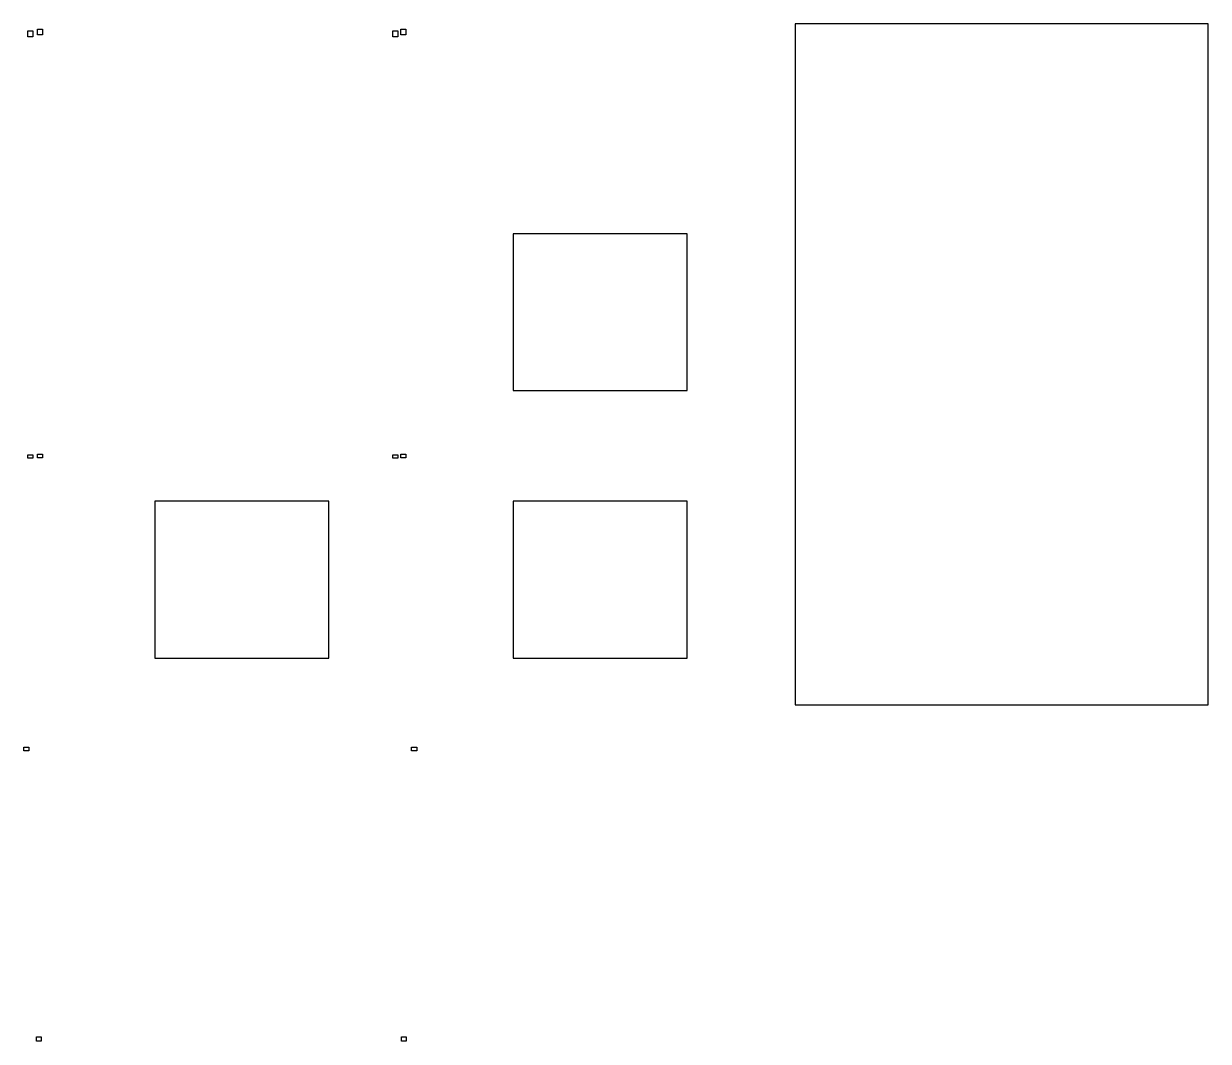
# Model space of a CAD drawing. Header units: centimetres. Extents: x -59 to 56, y -15 to 22.
# Drawn here: x -58.68 to -26.41, y -6.24 to 21.49 of the extents above; entities that cross this region are included whole.
import ezdxf

# ---------------------------------------------------------------- set-up
doc = ezdxf.new("R2010")
doc.units = ezdxf.units.CM
doc.header["$MEASUREMENT"] = 0
doc.header["$XCLIPFRAME"] = 0
doc.layers.add('layer 2', color=7, linetype='Continuous', plot=False)
picture_1 = doc.add_image_def('image1.jpg', size_in_pixel=(515, 374))
picture_2 = doc.add_image_def('image2.jpg', size_in_pixel=(515, 374))
picture_3 = doc.add_image_def('image3.jpg', size_in_pixel=(515, 612))
picture_4 = doc.add_image_def('image4.jpg', size_in_pixel=(740, 534))
picture_5 = doc.add_image_def('image5.jpg', size_in_pixel=(740, 534))
picture_6 = doc.add_image_def('image6.jpg', size_in_pixel=(515, 612))
picture_7 = doc.add_image_def('image7.jpg', size_in_pixel=(686, 499))
picture_8 = doc.add_image_def('image8.jpg', size_in_pixel=(686, 499))
picture_9 = doc.add_image_def('image9.jpg', size_in_pixel=(686, 816))
picture_10 = doc.add_image_def('image10.jpg', size_in_pixel=(686, 816))
picture_11 = doc.add_image_def('image11.jpg', size_in_pixel=(490, 490))
picture_12 = doc.add_image_def('image12.jpg', size_in_pixel=(490, 490))

msp = doc.modelspace()

# ---------------------------------------------------------------- linework, layer by layer
at = {"layer": 'layer 2', "color": 41}
msp.add_open_spline([(-37.66322, 21.49253), (-37.66322, 21.49253), (-26.40819, 21.49253), (-26.40819, 21.49253), (-26.40819, 21.49253), (-26.40819, 21.49253), (-26.40819, 2.92495), (-26.40819, 2.92495), (-26.40819, 2.92495), (-26.40819, 2.92495), (-37.66322, 2.92495), (-37.66322, 2.92495), (-37.66322, 2.92495), (-37.66322, 2.92495), (-37.66322, 21.49253), (-37.66322, 21.49253)], degree=3, knots=[0, 0, 0, 0, 0.2, 0.2, 0.2, 0.2, 0.4, 0.4, 0.4, 0.4, 0.6, 0.6, 0.6, 0.6, 1, 1, 1, 1], dxfattribs=at)
at = {"layer": 'layer 2', "color": 7}
for points in [[(-45.34128, 15.76708), (-45.34128, 15.76708), (-40.60608, 15.76708), (-40.60608, 15.76708), (-40.60608, 15.76708), (-40.60608, 15.76708), (-40.60608, 11.49101), (-40.60608, 11.49101), (-40.60608, 11.49101), (-40.60608, 11.49101), (-45.34128, 11.49101), (-45.34128, 11.49101), (-45.34128, 11.49101), (-45.34128, 11.49101), (-45.34128, 15.76708), (-45.34128, 15.76708)], [(-55.10157, 8.47723), (-55.10157, 8.47723), (-50.36637, 8.47723), (-50.36637, 8.47723), (-50.36637, 8.47723), (-50.36637, 8.47723), (-50.36637, 4.20116), (-50.36637, 4.20116), (-50.36637, 4.20116), (-50.36637, 4.20116), (-55.10157, 4.20116), (-55.10157, 4.20116), (-55.10157, 4.20116), (-55.10157, 4.20116), (-55.10157, 8.47723), (-55.10157, 8.47723)], [(-45.34128, 8.47723), (-45.34128, 8.47723), (-40.60608, 8.47723), (-40.60608, 8.47723), (-40.60608, 8.47723), (-40.60608, 8.47723), (-40.60608, 4.20116), (-40.60608, 4.20116), (-40.60608, 4.20116), (-40.60608, 4.20116), (-45.34128, 4.20116), (-45.34128, 4.20116), (-45.34128, 4.20116), (-45.34128, 4.20116), (-45.34128, 8.47723), (-45.34128, 8.47723)]]:
    msp.add_open_spline(points, degree=3, knots=[0, 0, 0, 0, 0.2, 0.2, 0.2, 0.2, 0.4, 0.4, 0.4, 0.4, 0.6, 0.6, 0.6, 0.6, 1, 1, 1, 1], dxfattribs=at)

# ---------------------------------------------------------------- pictures from other files: only their frames are drawn
at = {"layer": 'layer 2', "color": 41}
image = msp.add_image(picture_10, insert=(-57.50353, 10.15848), size_in_units=(9.53912, 11.33405), dxfattribs=at)
image.set_boundary_path([(-57.5035, 10.1585), (-47.9644, 21.4925)])
image = msp.add_image(picture_9, insert=(-47.74324, 10.15848), size_in_units=(9.53912, 11.33405), dxfattribs=at)
image.set_boundary_path([(-47.7432, 10.1585), (-38.2041, 21.4925)])
image = msp.add_image(picture_6, insert=(-57.50352, 10.15847), size_in_units=(9.53912, 11.33405), dxfattribs=at)
image.set_boundary_path([(-57.5035, 10.1585), (-50.3492, 18.659)])
at = {"layer": 'layer 2', "color": 242}
image = msp.add_image(picture_3, insert=(-47.74323, 10.15847), size_in_units=(9.53912, 11.33405), dxfattribs=at)
image.set_boundary_path([(-47.7432, 10.1585), (-40.5889, 18.659)])
image = msp.add_image(picture_2, insert=(-57.50352, 2.86432), size_in_units=(9.53912, 6.94267), dxfattribs=at)
image.set_boundary_path([(-57.5035, 2.8643), (-50.3492, 8.0713)])
at = {"layer": 'layer 2', "color": 41}
image = msp.add_image(picture_8, insert=(-57.50353, 2.86432), size_in_units=(9.53912, 6.94267), dxfattribs=at)
image.set_boundary_path([(-57.5035, 2.8643), (-47.9644, 9.807)])
at = {"layer": 'layer 2', "color": 242}
image = msp.add_image(picture_1, insert=(-47.74323, 2.86432), size_in_units=(9.53912, 6.94267), dxfattribs=at)
image.set_boundary_path([(-47.7432, 2.8643), (-40.5889, 8.0713)])
at = {"layer": 'layer 2', "color": 41}
image = msp.add_image(picture_7, insert=(-47.74324, 2.86432), size_in_units=(9.53912, 6.94267), dxfattribs=at)
image.set_boundary_path([(-47.7432, 2.8643), (-38.2041, 9.807)])
at = {"layer": 'layer 2', "color": 242}
image = msp.add_image(picture_4, insert=(-57.87832, -5.72611), size_in_units=(10.28867, 7.42809), dxfattribs=at)
image.set_boundary_path([(-57.8783, -5.7261), (-47.5897, 1.702)])
image = msp.add_image(picture_5, insert=(-47.4595, -5.72611), size_in_units=(10.28867, 7.42809), dxfattribs=at)
image.set_boundary_path([(-47.4595, -5.7261), (-37.1708, 1.702)])
at = {"layer": 'layer 2', "color": 41}
image = msp.add_image(picture_12, insert=(-57.2721, -15.4713), size_in_units=(9.07627, 9.07627), dxfattribs=at)
image.set_boundary_path([(-57.2721, -15.4713), (-50.4649, -8.6641)])
image = msp.add_image(picture_11, insert=(-47.51181, -15.4713), size_in_units=(9.07627, 9.07627), dxfattribs=at)
image.set_boundary_path([(-47.5118, -15.4713), (-40.7046, -8.6641)])

doc.saveas('drawing.dxf')
